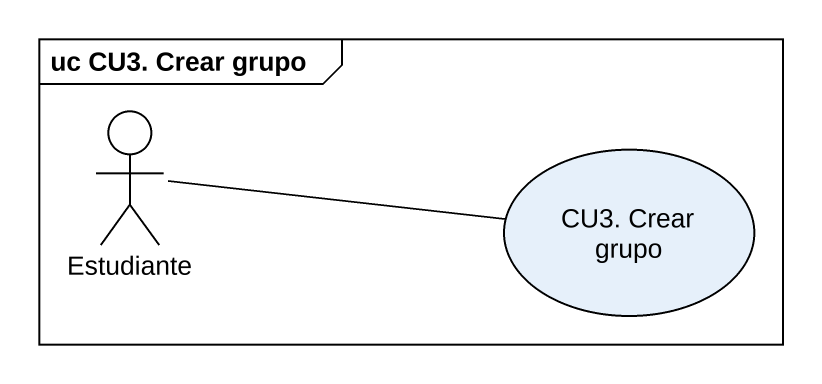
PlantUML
@startuml
mainframe uc CU3. Crear grupo
actor Estudiante
usecase "CU3. Crear grupo" as CU3_Crear_grupo
Estudiante -right- CU3_Crear_grupo
@enduml
